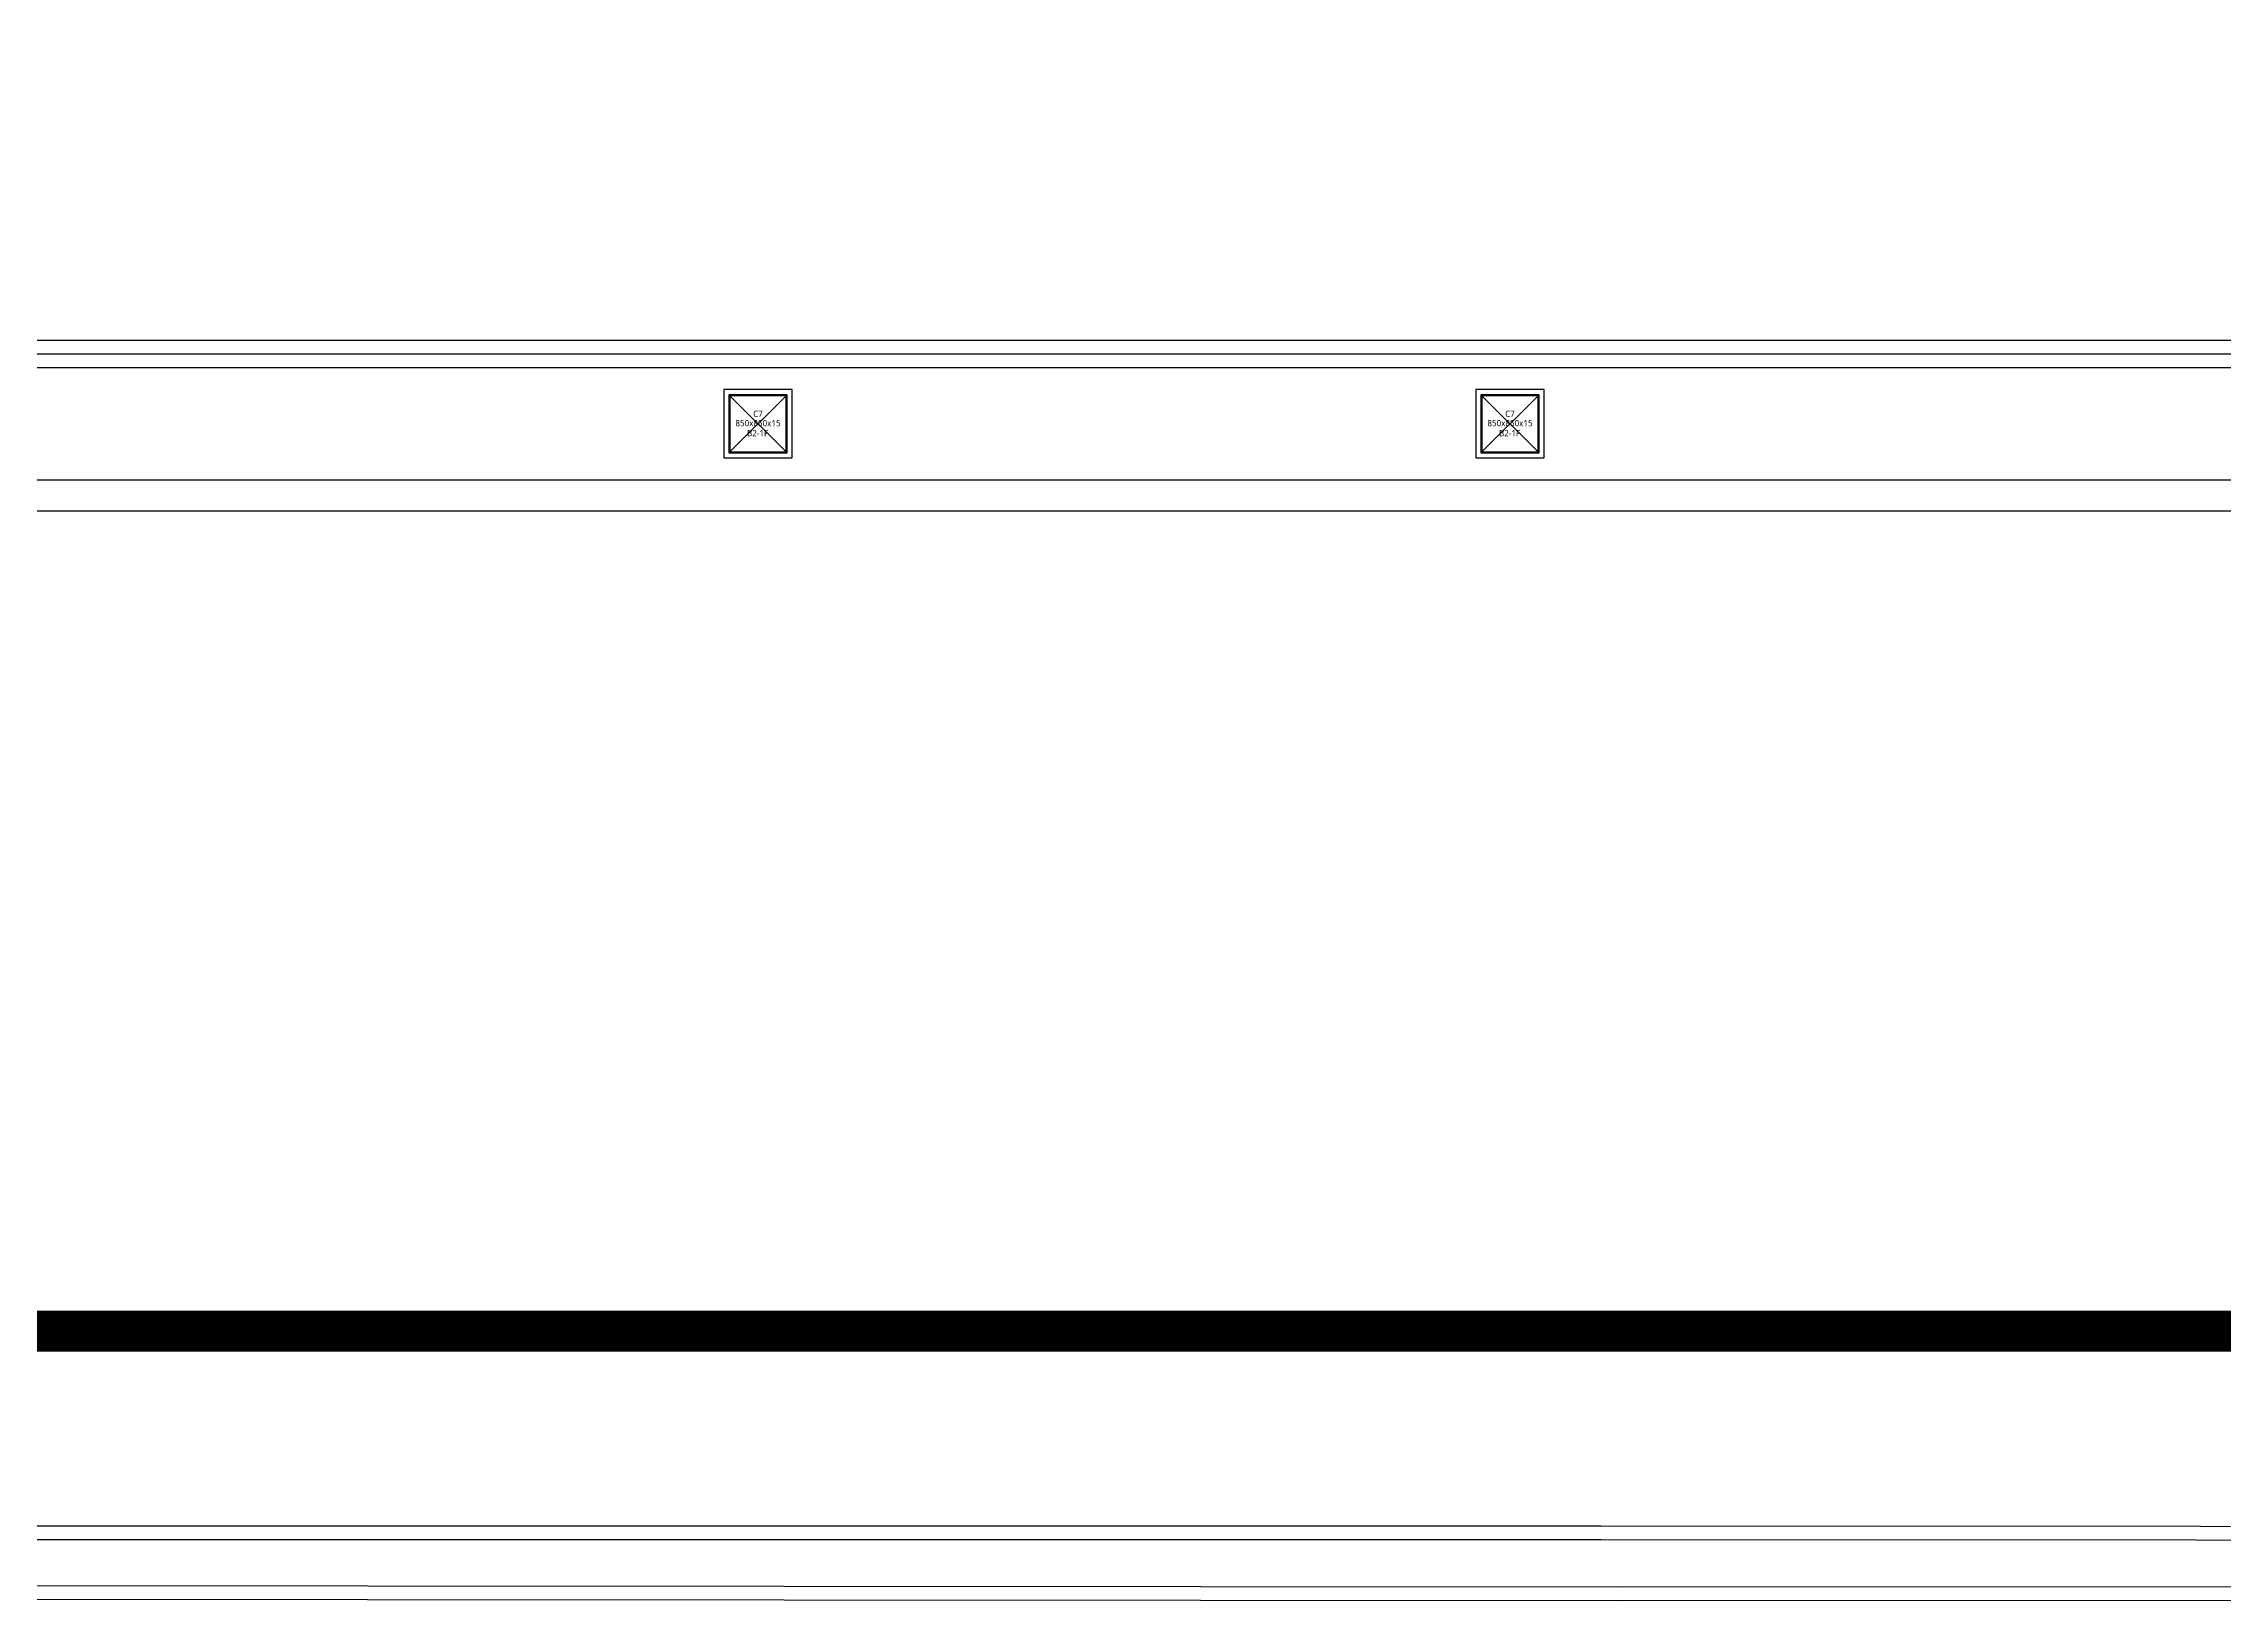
# Model space of a CAD drawing. Header units: millimetres. Extents: x -26983 to 60590, y 825 to 42375.
# Drawn here: x 57179 to 57803, y 16828 to 17273 of the extents above; entities that cross this region are included whole.
import ezdxf
from ezdxf.enums import TextEntityAlignment as Align

# ---------------------------------------------------------------- set-up
doc = ezdxf.new("R2010")
doc.units = ezdxf.units.MM
doc.header["$LTSCALE"] = 100
doc.header["$MEASUREMENT"] = 0
doc.layers.get('0').update_dxf_attribs({"linetype": 'CONTINUOUS'})
doc.layers.get('Defpoints').update_dxf_attribs({"color": 171, "linetype": 'CONTINUOUS'})
doc.layers.add('#프레임 라인', color=189, linetype='CONTINUOUS', plot=False)
doc.layers.add('ELE9', color=9, linetype='CONTINUOUS')
doc.styles.add('TE', font='malgun_0.ttf')

# ---------------------------------------------------------------- blocks, each defined once
blk = doc.blocks.new('C7-B2-1F')
at = {"layer": '#프레임 라인', "ltscale": 0.1}
blk.add_lwpolyline([(-500, -500), (500, -500), (500, 500), (-500, 500)], close=True, dxfattribs=at)
for points in [[(-425, -425), (425, -425), (425, 425), (-425, 425)], [(-410, -410), (410, -410), (410, 410), (-410, 410)]]:
    blk.add_lwpolyline(points, close=True)
at = {"layer": 'Defpoints', "ltscale": 10000}
for p, q in [((-425, -425), (425, 425)), ((425, -425), (-425, 425))]:
    blk.add_line(p, q, dxfattribs=at)
at = {"layer": 'Defpoints', "style": 'TE'}
for s, p in [('850x850x15', (0, -35)), ('C7', (0, 102)), ('B2-1F', (-6, -182))]:
    blk.add_text(s, height=90, dxfattribs=at).set_placement(p, align=Align.CENTER)
blk = doc.blocks.new('B2FF')
at = {"layer": 'ELE9', "color": 253, "ltscale": 10, "const_width": 600}
blk.add_lwpolyline([(37150790.4, 525050.9), (37359310.2, 525050.9)], dxfattribs=at)
at = {"layer": 'ELE9', "color": 253}
blk.add_lwpolyline([(37150980.9, 537050.9), (37359310.2, 537050.9)], dxfattribs=at)
at = {"layer": 'ELE9', "color": 253, "ltscale": 0.001}
blk.add_lwpolyline([(37340474.7, 537571.3), (37340474.7, 537496.3), (37174249.7, 537496.3), (37174249.7, 566646.3)], dxfattribs=at)
at = {"layer": 'ELE9', "color": 253, "ltscale": 0.1}
for points in [[(37116312, 565896.3), (37122199.4, 543619.6), (37122796.6, 541402.1), (37123978.7, 538566.4), (37125311, 535882.7), (37126946.4, 533334.3), (37128074.8, 531703.9), (37129463.6, 530217.6), (37131002.5, 528863), (37132569.5, 527634.2), (37134226, 526429.5), (37135892.5, 525411.3), (37137647.6, 524388.6), (37139420.2, 523487.8), (37141280.7, 522722.3), (37143316.1, 522211.8), (37145260.3, 521877.2), (37148279.2, 521533.4), (37150208.7, 521326.5), (37152281.3, 521174.8), (37231492.1, 521115.5), (37298874.7, 521127.7)], [(37116518.8, 565896.3), (37122392.6, 543671.1), (37122986.3, 541466.9), (37124160.8, 538649.4), (37125485.3, 535981.5), (37127112.9, 533445.2), (37128230.9, 531829.7), (37129603, 530361.3), (37131130.4, 529016.9), (37132690, 527793.8), (37134337.2, 526596), (37135994.9, 525583), (37137743.4, 524564.3), (37139503.7, 523669.7), (37141343.4, 522912.8), (37143357.5, 522407.6), (37145288.6, 522075.3), (37148301.2, 521732.2), (37150226.7, 521525.7), (37152288.7, 521374.8), (37231492.3, 521315.5), (37298874.7, 521327.7)], [(37257374.5, 521985.7), (37231258.7, 521999.3), (37184291.4, 521999.7), (37152310, 522025.7), (37150456.2, 522169.6), (37148298.8, 522330.1), (37146331.5, 522582), (37144931.3, 522784.9), (37143400, 523076.2), (37141489.8, 523496), (37139783, 524238.3), (37137994.8, 525175.5), (37136290.4, 526104.9), (37134643.9, 527196.7), (37133000.9, 528347.9), (37131421.7, 529582.2), (37130022, 530841.4), (37128766.5, 532245.8), (37127631.8, 533758.2), (37125825.7, 536689.4), (37124689.4, 538975.4), (37123600, 541581.1), (37122942, 543909.9), (37117141.8, 565896.3)], [(37257574.4, 522185.6), (37231258.8, 522199.3), (37184291.4, 522199.7), (37152317.9, 522225.7), (37150471.3, 522369), (37148319, 522529.2), (37146358.6, 522780.2), (37144964.3, 522982.2), (37143440.1, 523272.2), (37141551.7, 523687.1), (37139869.4, 524418.8), (37138089.1, 525351.9), (37136393.7, 526276.3), (37134756.6, 527361.9), (37133120, 528508.7), (37131550.4, 529735.5), (37130163.9, 530982.8), (37128921.3, 532372.7), (37127797.3, 533870.9), (37126000.7, 536786.6), (37124871.4, 539058.6), (37123789.2, 541647.1), (37123134.9, 543962.6), (37117348.7, 565896.3)], [(37164124.7, 539546.3), (37339249.7, 539546.3)]]:
    blk.add_lwpolyline(points, dxfattribs=at)
for points in [[(37164124.7, 539346.3), (37310874.7, 539346.3), (37310874.7, 533131.4, -0.1867114), (37307749.7, 525054.7, -0.1867114)], [(37164124.7, 539146.3), (37310674.7, 539146.3), (37310674.7, 533131.4, -0.1908456), (37307473.9, 525050.9)]]:
    blk.add_lwpolyline(points, format="xyb", dxfattribs=at)
for p in [(37218924.7, 538321.3), (37229924.7, 538321.3)]:
    blk.add_blockref('C7-B2-1F', p, dxfattribs=at)

msp = doc.modelspace()

# ---------------------------------------------------------------- block references
at = {"xscale": 0.01956471256889679, "yscale": 0.01956471256889679, "zscale": 0.01956471256889679}
msp.add_blockref('B2FF', (-670794.07, 6632.61), dxfattribs=at)

doc.saveas('drawing.dxf')
